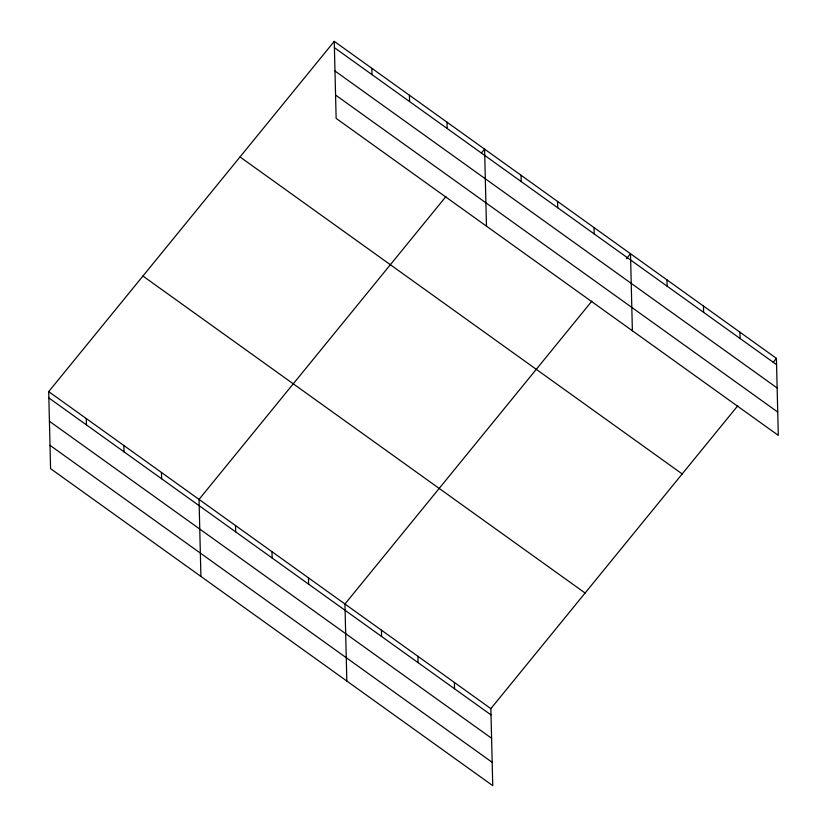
<?xml version="1.0" encoding="UTF-8"?>
<svg xmlns="http://www.w3.org/2000/svg" width="827" height="827" viewBox="0 0 827 827"><rect width="100%" height="100%" fill="white"/><g stroke="black" fill="none" stroke-linecap="round" stroke-linejoin="round"><path stroke-width="1.24" d="M737.756 405.768L490.866 708.625L492.747 785.65L50.581 468.651L48.7 391.626L334.253 41.35L776.419 358.349L778.3 435.374L336.134 118.375L334.253 41.35M445.929 196.547L199.038 499.405L200.92 576.429M481.366 153.078L484.591 149.129L486.472 226.153M591.843 301.162L344.952 604.02L346.833 681.045M626.473 258.675L630.505 253.734L632.386 330.759M773.193 362.298L776.419 358.349M334.397 47.656L776.574 364.655M334.976 70.998L777.142 387.987M335.555 95.043L777.731 412.032M240.016 156.944L682.192 473.943M142.926 276.042L585.102 593.031M48.7 391.626L490.866 708.625M48.855 397.942L491.021 714.931M49.424 421.274L491.589 738.273M50.013 445.319L492.179 762.318M739.938 332.196L740.093 338.501M703.457 306.042L703.612 312.348M666.986 279.888L667.141 286.204M594.024 227.59L594.179 233.896M557.543 201.437L557.698 207.742M521.062 175.283L521.217 181.589M447.004 122.179L447.159 128.495M454.395 682.471L454.54 688.788M409.417 95.239L409.572 101.545M417.914 656.318L418.069 662.634M371.83 68.29L371.985 74.606M381.433 630.174L381.588 636.48M308.471 577.866L308.626 584.172M271.99 551.712L272.145 558.018M235.519 525.558L235.674 531.875M161.451 472.465L161.606 478.771M123.864 445.515L124.019 451.831M86.287 418.576L86.432 424.882"/></g></svg>
